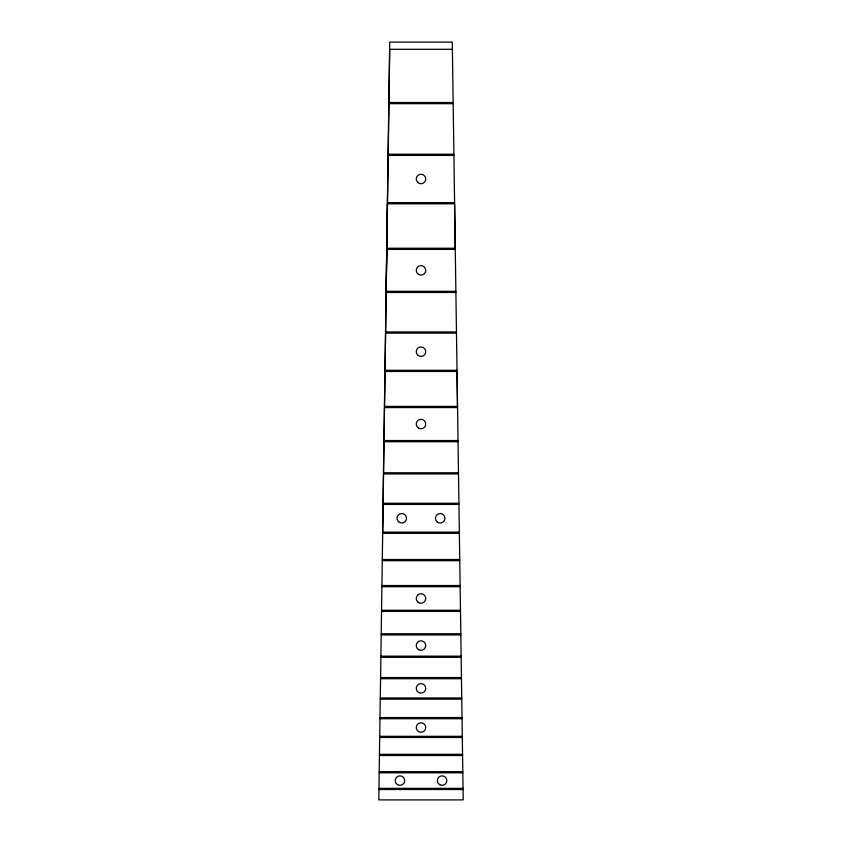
<?xml version="1.0" encoding="UTF-8"?>
<svg xmlns="http://www.w3.org/2000/svg" width="842" height="842" viewBox="0 0 842 842"><rect width="100%" height="100%" fill="white"/><g stroke="black" fill="none" stroke-linecap="round" stroke-linejoin="round"><path stroke-width="1.26" d="M455.859 291.3L386.131 291.3L389.72 42.1L452.28 42.1L463.205 799.9L378.795 799.9L389.72 49.299L452.28 49.299M386.131 291.3L386.773 249.4L455.238 249.4M388.92 102.503L453.07 102.503M388.92 103.671L453.08 103.671M388.162 154.233L453.827 154.233M388.162 155.412L453.849 155.412M387.446 202.617L454.543 202.617M455.869 292.479L386.131 292.479L385.531 331.948L456.396 331.948M456.417 333.127L385.531 333.127L384.973 370.28L456.953 370.28M457.501 407.591L384.436 407.591L383.931 440.534L457.974 440.534M457.995 441.713L383.931 441.713L383.457 472.762L458.448 472.762M458.458 473.941L383.457 473.941L383.068 503.253L458.89 503.253M458.911 504.421L383.057 504.421L382.689 532.144L459.311 532.144M382.668 533.312L459.332 533.312M382.289 559.52L459.711 559.52M382.279 560.688L459.721 560.688M381.91 585.527L460.09 585.527M381.9 586.706L460.1 586.706M381.552 610.25L460.448 610.25M381.531 611.418L460.469 611.418M381.205 633.752L460.795 633.752M381.194 634.931L460.806 634.931M380.879 656.16L461.121 656.16M380.868 657.339L461.132 657.339M380.573 677.547L461.427 677.547M380.552 678.726L461.448 678.726M380.279 697.986L461.721 697.986M380.258 699.155L461.742 699.155M379.995 717.552L462.005 717.552M379.974 718.721L462.026 718.721M379.721 736.318L462.279 736.318M379.7 737.487L462.3 737.487M379.458 754.327L462.542 754.327M379.437 755.506L462.563 755.506M379.205 771.651L462.795 771.651M379.184 772.83L462.816 772.83M378.963 788.333L463.037 788.333M378.942 789.512L463.058 789.512M384.973 371.459L384.436 406.412L457.48 406.412L457.038 371.459L384.973 371.459M387.446 203.796L386.773 248.232L455.217 248.232L454.564 203.796L387.446 203.796M397.55 784.67A4.736 4.736 0 0 0 404.697 780.618A4.736 4.736 0 0 0 397.624 776.461A4.736 4.736 0 0 0 397.55 784.67M417.874 182.577A4.736 4.736 0 0 0 425.652 179.935A4.736 4.736 0 0 0 419.474 174.526A4.736 4.736 0 0 0 417.874 182.577M418.632 274.46A4.736 4.736 0 0 0 425.736 270.356A4.736 4.736 0 0 0 418.632 266.251A4.736 4.736 0 0 0 418.632 274.46M417.874 355.261A4.736 4.736 0 0 0 425.652 352.63A4.736 4.736 0 0 0 419.474 347.209A4.736 4.736 0 0 0 417.874 355.261M418.632 428.168A4.736 4.736 0 0 0 425.736 424.063A4.736 4.736 0 0 0 418.632 419.958A4.736 4.736 0 0 0 418.632 428.168M399.413 522.387A4.736 4.736 0 0 0 406.528 518.283A4.736 4.736 0 0 0 399.413 514.178A4.736 4.736 0 0 0 399.413 522.387M437.082 521.851A4.736 4.736 0 0 0 444.86 519.209A4.736 4.736 0 0 0 438.682 513.799A4.736 4.736 0 0 0 437.082 521.851M417.874 602.041A4.736 4.736 0 0 0 425.652 599.399A4.736 4.736 0 0 0 419.474 593.989A4.736 4.736 0 0 0 417.874 602.041M418.632 731.624A4.736 4.736 0 0 0 425.736 727.52A4.736 4.736 0 0 0 418.632 723.415A4.736 4.736 0 0 0 418.632 731.624M439.735 784.691A4.736 4.736 0 0 0 446.839 780.587A4.736 4.736 0 0 0 439.735 776.482A4.736 4.736 0 0 0 439.735 784.691M418.632 649.656A4.736 4.736 0 0 0 425.736 645.551A4.736 4.736 0 0 0 418.632 641.446A4.736 4.736 0 0 0 418.632 649.656M418.632 692.461A4.736 4.736 0 0 0 425.736 688.356A4.736 4.736 0 0 0 418.632 684.251A4.736 4.736 0 0 0 418.632 692.461"/></g></svg>
